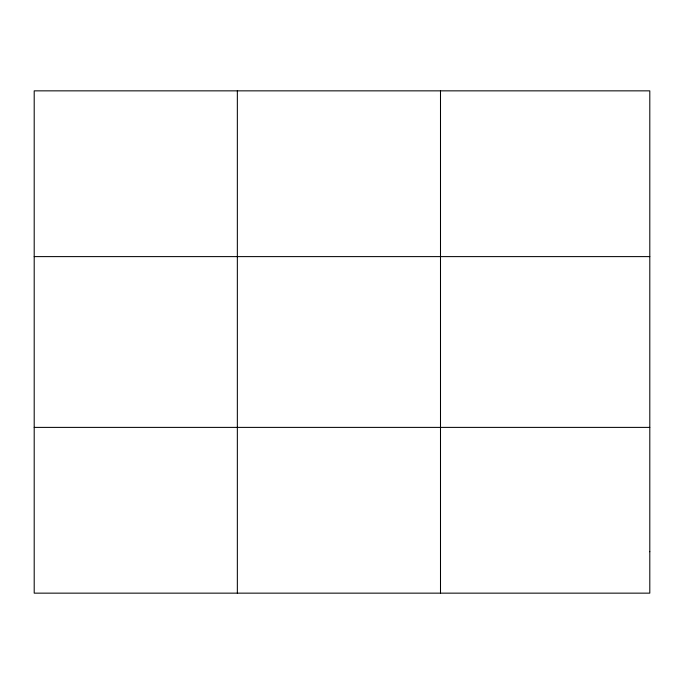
<?xml version="1.0" encoding="UTF-8"?>
<svg xmlns="http://www.w3.org/2000/svg" width="684" height="684" viewBox="0 0 684 684"><rect width="100%" height="100%" fill="white"/><g stroke="black" fill="none" stroke-linecap="round" stroke-linejoin="round"><path stroke-width="1.03" d="M237.348 90.852L237.348 593.148M440.496 90.852L440.496 593.148M34.2 256.611L649.8 256.611M34.2 427.389L649.8 427.389M649.8 551.706L649.8 593.148L34.2 593.148L34.2 90.852L649.8 90.852L649.8 551.706"/></g></svg>
